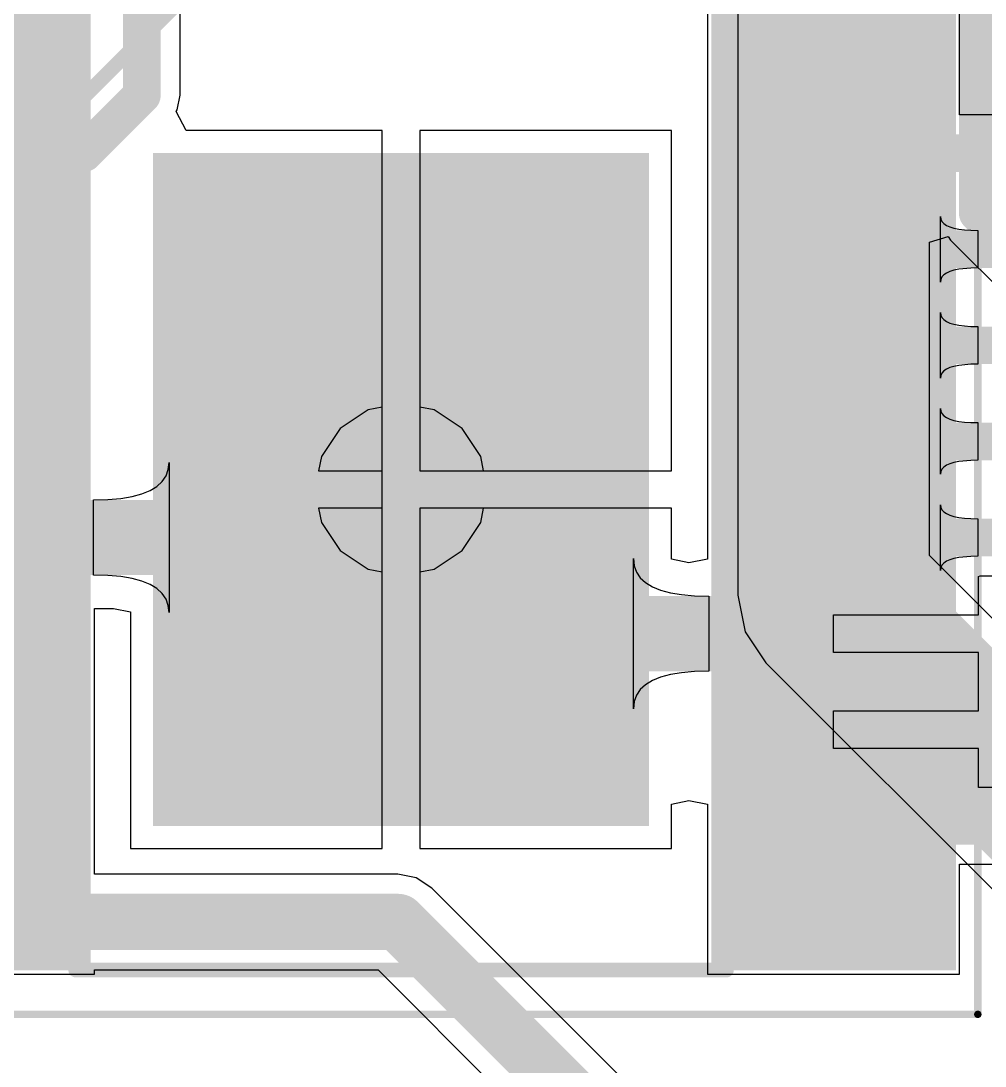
# Model space of a CAD drawing. Header units: millimetres. Extents: x 3.76 to 6.92, y 1.08 to 2.74.
# Drawn here: x 6.2808 to 6.5375, y 1.6615 to 1.9398 of the extents above; entities that cross this region are included whole.
import ezdxf

# ---------------------------------------------------------------- set-up
doc = ezdxf.new("R2010")
doc.units = ezdxf.units.MM
doc.header["$MEASUREMENT"] = 0
for name, color, linetype in [('BottomLayer', 5, 'Continuous'), ('BottomSolder', 6, 'Continuous'), ('Mechanical13', 56, 'Continuous'), ('Mechanical15', 56, 'Continuous'), ('MultiLayer', 9, 'Continuous'), ('TopLayer', 1, 'Continuous'), ('TopPaste', 8, 'Continuous'), ('TopSolder', 216, 'Continuous'), ('ViaHoleLayer', 16, 'Continuous')]:
    doc.layers.add(name, color=color, linetype=linetype)

# ---------------------------------------------------------------- blocks, each defined once
blk = doc.blocks.new('SOP65P640X110_21N_49')
at = {"layer": 'Mechanical13', "const_width": 0.00394}
for points in [[(-0.08661, 0.10236), (-0.06102, 0.12795)], [(-0.08661, -0.12795), (-0.08661, 0.12795)], [(0.08661, -0.12795), (0.08661, 0.12795)], [(-0.08661, -0.12795), (0.08661, -0.12795)]]:
    blk.add_lwpolyline(points, dxfattribs=at)
at = {"layer": 'Mechanical13', "const_width": 0.00197}
for points in [[(-0.0876, 0.10236, 1), (-0.08563, 0.10236, 1)], [(-0.0876, -0.12795, 1), (-0.08563, -0.12795, 1)], [(-0.0876, -0.12795, 1), (-0.08563, -0.12795, 1)], [(0.08563, -0.12795, 1), (0.0876, -0.12795, 1)], [(0.08563, -0.12795, 1), (0.0876, -0.12795, 1)]]:
    blk.add_lwpolyline(points, format="xyb", close=True, dxfattribs=at)
at = {"layer": 'Mechanical15', "const_width": 0.00197}
for points in [[(0.15354, -0.13976), (0.15354, 0.13976)], [(-0.15354, -0.13976), (0.15354, -0.13976)]]:
    blk.add_lwpolyline(points, dxfattribs=at)
at = {"layer": 'Mechanical15', "const_width": 0.000984}
blk.add_lwpolyline([(0.15305, -0.13976, 1), (0.15404, -0.13976, 1)], format="xyb", close=True, dxfattribs=at)
blk.add_lwpolyline([(0.15305, -0.13976, 1), (0.15404, -0.13976, 1)], format="xyb", close=True, dxfattribs=at)
at = {"layer": 'TopLayer'}
for points in [[(-0.1437, 0.1063), (-0.08661, 0.1063), (-0.1437, 0.12402), (-0.08661, 0.12402)], [(0.08661, 0.1063), (0.1437, 0.1063), (0.08661, 0.12402), (0.1437, 0.12402)], [(-0.1437, 0.08071), (-0.08661, 0.08071), (-0.1437, 0.09843), (-0.08661, 0.09843)], [(0.08661, 0.08071), (0.1437, 0.08071), (0.08661, 0.09843), (0.1437, 0.09843)], [(0.06201, -0.08563), (0.06201, 0.08563), (-0.06201, -0.08563), (-0.06201, 0.08563)], [(-0.1437, 0.05512), (-0.08661, 0.05512), (-0.1437, 0.07283), (-0.08661, 0.07283)], [(0.08661, 0.05512), (0.1437, 0.05512), (0.08661, 0.07283), (0.1437, 0.07283)], [(-0.1437, 0.02953), (-0.08661, 0.02953), (-0.1437, 0.04724), (-0.08661, 0.04724)], [(0.08661, 0.02953), (0.1437, 0.02953), (0.08661, 0.04724), (0.1437, 0.04724)], [(-0.1437, 0.00394), (-0.08661, 0.00394), (-0.1437, 0.02165), (-0.08661, 0.02165)], [(0.08661, 0.00394), (0.1437, 0.00394), (0.08661, 0.02165), (0.1437, 0.02165)], [(-0.1437, -0.02165), (-0.08661, -0.02165), (-0.1437, -0.00394), (-0.08661, -0.00394)], [(0.08661, -0.02165), (0.1437, -0.02165), (0.08661, -0.00394), (0.1437, -0.00394)], [(-0.1437, -0.04724), (-0.08661, -0.04724), (-0.1437, -0.02953), (-0.08661, -0.02953)], [(0.08661, -0.04724), (0.1437, -0.04724), (0.08661, -0.02953), (0.1437, -0.02953)], [(-0.1437, -0.07283), (-0.08661, -0.07283), (-0.1437, -0.05512), (-0.08661, -0.05512)], [(0.08661, -0.07283), (0.1437, -0.07283), (0.08661, -0.05512), (0.1437, -0.05512)], [(-0.1437, -0.09843), (-0.08661, -0.09843), (-0.1437, -0.08071), (-0.08661, -0.08071)], [(0.08661, -0.09843), (0.1437, -0.09843), (0.08661, -0.08071), (0.1437, -0.08071)], [(-0.1437, -0.12402), (-0.08661, -0.12402), (-0.1437, -0.1063), (-0.08661, -0.1063)], [(0.08661, -0.12402), (0.1437, -0.12402), (0.08661, -0.1063), (0.1437, -0.1063)]]:
    blk.add_solid(points, dxfattribs=at)
at = {"layer": 'TopPaste'}
for points in [[(-0.1437, 0.1063), (-0.08661, 0.1063), (-0.1437, 0.12402), (-0.08661, 0.12402)], [(0.08661, 0.1063), (0.1437, 0.1063), (0.08661, 0.12402), (0.1437, 0.12402)], [(-0.1437, 0.08071), (-0.08661, 0.08071), (-0.1437, 0.09843), (-0.08661, 0.09843)], [(0.08661, 0.08071), (0.1437, 0.08071), (0.08661, 0.09843), (0.1437, 0.09843)], [(0.06201, -0.08563), (0.06201, 0.08563), (-0.06201, -0.08563), (-0.06201, 0.08563)], [(-0.1437, 0.05512), (-0.08661, 0.05512), (-0.1437, 0.07283), (-0.08661, 0.07283)], [(0.08661, 0.05512), (0.1437, 0.05512), (0.08661, 0.07283), (0.1437, 0.07283)], [(-0.1437, 0.02953), (-0.08661, 0.02953), (-0.1437, 0.04724), (-0.08661, 0.04724)], [(0.08661, 0.02953), (0.1437, 0.02953), (0.08661, 0.04724), (0.1437, 0.04724)], [(-0.1437, 0.00394), (-0.08661, 0.00394), (-0.1437, 0.02165), (-0.08661, 0.02165)], [(0.08661, 0.00394), (0.1437, 0.00394), (0.08661, 0.02165), (0.1437, 0.02165)], [(-0.1437, -0.02165), (-0.08661, -0.02165), (-0.1437, -0.00394), (-0.08661, -0.00394)], [(0.08661, -0.02165), (0.1437, -0.02165), (0.08661, -0.00394), (0.1437, -0.00394)], [(-0.1437, -0.04724), (-0.08661, -0.04724), (-0.1437, -0.02953), (-0.08661, -0.02953)], [(0.08661, -0.04724), (0.1437, -0.04724), (0.08661, -0.02953), (0.1437, -0.02953)], [(-0.1437, -0.07283), (-0.08661, -0.07283), (-0.1437, -0.05512), (-0.08661, -0.05512)], [(0.08661, -0.07283), (0.1437, -0.07283), (0.08661, -0.05512), (0.1437, -0.05512)], [(-0.1437, -0.09843), (-0.08661, -0.09843), (-0.1437, -0.08071), (-0.08661, -0.08071)], [(0.08661, -0.09843), (0.1437, -0.09843), (0.08661, -0.08071), (0.1437, -0.08071)], [(-0.1437, -0.12402), (-0.08661, -0.12402), (-0.1437, -0.1063), (-0.08661, -0.1063)], [(0.08661, -0.12402), (0.1437, -0.12402), (0.08661, -0.1063), (0.1437, -0.1063)]]:
    blk.add_solid(points, dxfattribs=at)
at = {"layer": 'TopSolder'}
for points in [[(-0.1477, 0.1023), (-0.08261, 0.1023), (-0.1477, 0.12802), (-0.08261, 0.12802)], [(0.08261, 0.1023), (0.1477, 0.1023), (0.08261, 0.12802), (0.1477, 0.12802)], [(-0.1477, 0.07671), (-0.08261, 0.07671), (-0.1477, 0.10243), (-0.08261, 0.10243)], [(0.08261, 0.07671), (0.1477, 0.07671), (0.08261, 0.10243), (0.1477, 0.10243)], [(0.06601, -0.08963), (0.06601, 0.08963), (-0.06601, -0.08963), (-0.06601, 0.08963)], [(-0.1477, 0.05112), (-0.08261, 0.05112), (-0.1477, 0.07683), (-0.08261, 0.07683)], [(0.08261, 0.05112), (0.1477, 0.05112), (0.08261, 0.07683), (0.1477, 0.07683)], [(-0.1477, 0.02553), (-0.08261, 0.02553), (-0.1477, 0.05124), (-0.08261, 0.05124)], [(0.08261, 0.02553), (0.1477, 0.02553), (0.08261, 0.05124), (0.1477, 0.05124)], [(-0.1477, -0.00006), (-0.08261, -0.00006), (-0.1477, 0.02565), (-0.08261, 0.02565)], [(0.08261, -0.00006), (0.1477, -0.00006), (0.08261, 0.02565), (0.1477, 0.02565)], [(-0.1477, -0.02565), (-0.08261, -0.02565), (-0.1477, 0.00006), (-0.08261, 0.00006)], [(0.08261, -0.02565), (0.1477, -0.02565), (0.08261, 0.00006), (0.1477, 0.00006)], [(-0.1477, -0.05124), (-0.08261, -0.05124), (-0.1477, -0.02553), (-0.08261, -0.02553)], [(0.08261, -0.05124), (0.1477, -0.05124), (0.08261, -0.02553), (0.1477, -0.02553)], [(-0.1477, -0.07683), (-0.08261, -0.07683), (-0.1477, -0.05112), (-0.08261, -0.05112)], [(0.08261, -0.07683), (0.1477, -0.07683), (0.08261, -0.05112), (0.1477, -0.05112)], [(-0.1477, -0.10243), (-0.08261, -0.10243), (-0.1477, -0.07671), (-0.08261, -0.07671)], [(0.08261, -0.10243), (0.1477, -0.10243), (0.08261, -0.07671), (0.1477, -0.07671)], [(-0.1477, -0.12802), (-0.08261, -0.12802), (-0.1477, -0.1023), (-0.08261, -0.1023)], [(0.08261, -0.12802), (0.1477, -0.12802), (0.08261, -0.1023), (0.1477, -0.1023)]]:
    blk.add_solid(points, dxfattribs=at)

msp = doc.modelspace()

# ---------------------------------------------------------------- linework, layer by layer
at = {"layer": 'BottomLayer'}
for p, q in [((6.47167, 2.03316), (6.47167, 1.78684)), ((6.52265, 1.88087), (6.52765, 1.88239)), ((6.52765, 1.88239), (6.52829, 1.88143)), ((6.52829, 1.88143), (6.54435, 1.86537)), ((6.52265, 1.7974), (6.52265, 1.88087)), ((6.377, 1.83695), (6.37322, 1.83619)), ((6.377, 1.82), (6.377, 1.83695)), ((6.39078, 1.83619), (6.387, 1.83695)), ((6.387, 1.83695), (6.387, 1.82)), ((6.37322, 1.83619), (6.36578, 1.83122)), ((6.39822, 1.83122), (6.39078, 1.83619)), ((6.36578, 1.83122), (6.36081, 1.82378)), ((6.40319, 1.82378), (6.39822, 1.83122)), ((6.36081, 1.82378), (6.36005, 1.82)), ((6.40395, 1.82), (6.40319, 1.82378)), ((6.36005, 1.82), (6.377, 1.82)), ((6.387, 1.82), (6.40395, 1.82)), ((6.377, 1.81), (6.36005, 1.81)), ((6.36005, 1.81), (6.36081, 1.80622)), ((6.377, 1.79305), (6.377, 1.81)), ((6.40395, 1.81), (6.387, 1.81)), ((6.387, 1.81), (6.387, 1.79305)), ((6.40319, 1.80622), (6.40395, 1.81)), ((6.36081, 1.80622), (6.36578, 1.79878)), ((6.39822, 1.79878), (6.40319, 1.80622)), ((6.36578, 1.79878), (6.37322, 1.79381)), ((6.39078, 1.79381), (6.39822, 1.79878)), ((6.71602, 1.60402), (6.52265, 1.7974)), ((6.37322, 1.79381), (6.377, 1.79305)), ((6.387, 1.79305), (6.39078, 1.79381)), ((6.47167, 1.78684), (6.47361, 1.77709)), ((6.47361, 1.77709), (6.47913, 1.76882)), ((6.47913, 1.76882), (6.63544, 1.61251))]:
    msp.add_line(p, q, dxfattribs=at)
for points, const_width in [([(6.5355, 1.88864), (6.5355, 2.0645)], 0.01), ([(6.49716, 1.78684), (6.49716, 2.03316)], 0.04), ([(6.5355, 1.88864), (6.55739, 1.86675)], 0.01), ([(6.49716, 1.78684), (6.698, 1.586)], 0.04)]:
    msp.add_lwpolyline(points, dxfattribs=dict(at, const_width=const_width))
for points, const_width in [([(6.533, 1.88864, 1), (6.538, 1.88864, 1)], 0.005), ([(6.533, 1.88864, 1), (6.538, 1.88864, 1)], 0.005), ([(6.37575, 1.815, 1), (6.38825, 1.815, 1)], 0.0125), ([(6.48716, 1.78684, 1), (6.50716, 1.78684, 1)], 0.02), ([(6.48716, 1.78684, 1), (6.50716, 1.78684, 1)], 0.02)]:
    msp.add_lwpolyline(points, format="xyb", close=True, dxfattribs=dict(at, const_width=const_width))
at = {"layer": 'BottomSolder', "const_width": 0.0165}
msp.add_lwpolyline([(6.37375, 1.815, 1), (6.39025, 1.815, 1)], format="xyb", close=True, dxfattribs=at)
at = {"layer": 'MultiLayer', "const_width": 0.0125}
msp.add_lwpolyline([(6.37575, 1.815, 1), (6.38825, 1.815, 1)], format="xyb", close=True, dxfattribs=at)
at = {"layer": 'TopLayer'}
for p, q in [((6.3232, 1.92), (6.3232, 2.01556)), ((6.46361, 1.94402), (6.46361, 1.9163)), ((6.5307, 1.91476), (6.5307, 1.94402)), ((6.32242, 1.9161), (6.3232, 1.92)), ((6.32211, 1.91563), (6.32242, 1.9161)), ((6.32478, 1.91063), (6.32211, 1.91563)), ((6.46361, 1.9163), (6.46361, 1.89071)), ((6.56048, 1.91476), (6.5307, 1.91476)), ((6.377, 1.91063), (6.32478, 1.91063)), ((6.377, 1.815), (6.377, 1.91063)), ((6.45401, 1.91063), (6.387, 1.91063)), ((6.387, 1.91063), (6.387, 1.82)), ((6.45401, 1.82), (6.45401, 1.91063)), ((6.46361, 1.89071), (6.46361, 1.86512)), ((6.52558, 1.87024), (6.52558, 1.88771)), ((6.52558, 1.88771), (6.52568, 1.887)), ((6.52568, 1.887), (6.52598, 1.88637)), ((6.52598, 1.88637), (6.52648, 1.88581)), ((6.52648, 1.88581), (6.52718, 1.88532)), ((6.52718, 1.88532), (6.52808, 1.88491)), ((6.52808, 1.88491), (6.52918, 1.88457)), ((6.52918, 1.88457), (6.53048, 1.88431)), ((6.53048, 1.88431), (6.53198, 1.88413)), ((6.53198, 1.88413), (6.53368, 1.88401)), ((6.53368, 1.88401), (6.53558, 1.88398)), ((6.53558, 1.88398), (6.53558, 1.87398)), ((6.52808, 1.87304), (6.52718, 1.87263)), ((6.52918, 1.87338), (6.52808, 1.87304)), ((6.53048, 1.87364), (6.52918, 1.87338)), ((6.53368, 1.87394), (6.53048, 1.87364)), ((6.53558, 1.87398), (6.53368, 1.87394)), ((6.52568, 1.87095), (6.52558, 1.87024)), ((6.52598, 1.87158), (6.52568, 1.87095)), ((6.52648, 1.87214), (6.52598, 1.87158)), ((6.52718, 1.87263), (6.52648, 1.87214)), ((6.46361, 1.86512), (6.46361, 1.83953)), ((6.52558, 1.84465), (6.52558, 1.86212)), ((6.52558, 1.86212), (6.52568, 1.86141)), ((6.52568, 1.86141), (6.52598, 1.86078)), ((6.52598, 1.86078), (6.52648, 1.86022)), ((6.52648, 1.86022), (6.52718, 1.85973)), ((6.52718, 1.85973), (6.52808, 1.85932)), ((6.52808, 1.85932), (6.52918, 1.85898)), ((6.52918, 1.85898), (6.53048, 1.85872)), ((6.53048, 1.85872), (6.53198, 1.85854)), ((6.53198, 1.85854), (6.53368, 1.85842)), ((6.53368, 1.85842), (6.53558, 1.85839)), ((6.53558, 1.85839), (6.53558, 1.84839)), ((6.53048, 1.84805), (6.52918, 1.84779)), ((6.53368, 1.84835), (6.53048, 1.84805)), ((6.53558, 1.84839), (6.53368, 1.84835)), ((6.52568, 1.84536), (6.52558, 1.84465)), ((6.52598, 1.84599), (6.52568, 1.84536)), ((6.52648, 1.84655), (6.52598, 1.84599)), ((6.52718, 1.84704), (6.52648, 1.84655)), ((6.52808, 1.84745), (6.52718, 1.84704)), ((6.52918, 1.84779), (6.52808, 1.84745)), ((6.46361, 1.83953), (6.46361, 1.79642)), ((6.52558, 1.81906), (6.52558, 1.83653)), ((6.52558, 1.83653), (6.52568, 1.83582)), ((6.52568, 1.83582), (6.52598, 1.83519)), ((6.52598, 1.83519), (6.52648, 1.83463)), ((6.52648, 1.83463), (6.52718, 1.83414)), ((6.52718, 1.83414), (6.52808, 1.83373)), ((6.52808, 1.83373), (6.52918, 1.83339)), ((6.52918, 1.83339), (6.53048, 1.83313)), ((6.53048, 1.83313), (6.53198, 1.83294)), ((6.53198, 1.83294), (6.53368, 1.83283)), ((6.53368, 1.83283), (6.53558, 1.8328)), ((6.53558, 1.8328), (6.53558, 1.8228)), ((6.31943, 1.8186), (6.32003, 1.8203)), ((6.32003, 1.8203), (6.32023, 1.8222)), ((6.32023, 1.8222), (6.32023, 1.7822)), ((6.52598, 1.8204), (6.52568, 1.81977)), ((6.52648, 1.82096), (6.52598, 1.8204)), ((6.52718, 1.82145), (6.52648, 1.82096)), ((6.52808, 1.82186), (6.52718, 1.82145)), ((6.52918, 1.8222), (6.52808, 1.82186)), ((6.53048, 1.82246), (6.52918, 1.8222)), ((6.53368, 1.82276), (6.53048, 1.82246)), ((6.53558, 1.8228), (6.53368, 1.82276)), ((6.31842, 1.8171), (6.31943, 1.8186)), ((6.387, 1.82), (6.45401, 1.82)), ((6.52568, 1.81977), (6.52558, 1.81906)), ((6.31299, 1.8138), (6.3152, 1.8147)), ((6.3152, 1.8147), (6.31701, 1.8158)), ((6.31701, 1.8158), (6.31842, 1.8171)), ((6.377, 1.71937), (6.377, 1.815)), ((6.30011, 1.8122), (6.30394, 1.8123)), ((6.30011, 1.7922), (6.30011, 1.8122)), ((6.30394, 1.8123), (6.30736, 1.8126)), ((6.30736, 1.8126), (6.31037, 1.8131)), ((6.31037, 1.8131), (6.31299, 1.8138)), ((6.45401, 1.81), (6.387, 1.81)), ((6.387, 1.81), (6.387, 1.71937)), ((6.45401, 1.79642), (6.45401, 1.81)), ((6.52558, 1.79347), (6.52558, 1.81094)), ((6.52558, 1.81094), (6.52568, 1.81024)), ((6.52568, 1.81024), (6.52598, 1.8096)), ((6.52598, 1.8096), (6.52648, 1.80904)), ((6.52648, 1.80904), (6.52718, 1.80856)), ((6.52718, 1.80856), (6.52808, 1.80815)), ((6.52808, 1.80815), (6.52918, 1.80782)), ((6.52918, 1.80782), (6.53048, 1.80756)), ((6.53048, 1.80756), (6.53198, 1.80737)), ((6.53198, 1.80737), (6.53368, 1.80726)), ((6.53368, 1.80726), (6.53558, 1.80722)), ((6.53558, 1.80722), (6.53558, 1.79722)), ((6.44389, 1.75661), (6.44389, 1.79661)), ((6.44389, 1.79661), (6.44409, 1.79471)), ((6.45861, 1.79547), (6.45401, 1.79642)), ((6.46361, 1.79642), (6.45861, 1.79547)), ((6.52648, 1.79538), (6.52598, 1.79482)), ((6.52718, 1.79587), (6.52648, 1.79538)), ((6.52808, 1.79628), (6.52718, 1.79587)), ((6.52918, 1.79662), (6.52808, 1.79628)), ((6.53048, 1.79688), (6.52918, 1.79662)), ((6.53368, 1.79718), (6.53048, 1.79688)), ((6.53558, 1.79722), (6.53368, 1.79718)), ((6.44409, 1.79471), (6.44469, 1.79301)), ((6.44469, 1.79301), (6.44569, 1.79151)), ((6.52568, 1.79418), (6.52558, 1.79347)), ((6.52598, 1.79482), (6.52568, 1.79418)), ((6.30394, 1.7921), (6.30011, 1.7922)), ((6.30736, 1.7918), (6.30394, 1.7921)), ((6.31037, 1.7913), (6.30736, 1.7918)), ((6.31299, 1.7906), (6.31037, 1.7913)), ((6.3152, 1.7897), (6.31299, 1.7906)), ((6.31701, 1.7886), (6.3152, 1.7897)), ((6.44569, 1.79151), (6.44709, 1.79021)), ((6.44709, 1.79021), (6.44889, 1.78911)), ((6.5357, 1.79182), (6.53618, 1.79202)), ((6.5357, 1.78161), (6.5357, 1.79182)), ((6.53618, 1.79202), (6.56886, 1.79202)), ((6.31842, 1.7873), (6.31701, 1.7886)), ((6.31943, 1.7858), (6.31842, 1.7873)), ((6.44889, 1.78911), (6.45109, 1.78821)), ((6.45109, 1.78821), (6.45369, 1.78751)), ((6.45369, 1.78751), (6.45669, 1.78701)), ((6.45669, 1.78701), (6.46009, 1.78671)), ((6.32003, 1.7841), (6.31943, 1.7858)), ((6.32023, 1.7822), (6.32003, 1.7841)), ((6.46009, 1.78671), (6.46389, 1.78661)), ((6.46389, 1.78661), (6.46389, 1.76661)), ((6.30039, 1.73717), (6.30039, 1.78335)), ((6.30039, 1.78335), (6.30539, 1.78335)), ((6.30539, 1.78335), (6.30539, 1.78335)), ((6.30539, 1.78335), (6.30999, 1.7824)), ((6.30999, 1.7824), (6.30999, 1.71937)), ((6.49716, 1.77161), (6.49716, 1.78161)), ((6.49716, 1.78161), (6.5357, 1.78161)), ((6.5357, 1.77161), (6.49716, 1.77161)), ((6.5357, 1.75776), (6.5357, 1.77161)), ((6.45109, 1.76501), (6.44889, 1.76411)), ((6.45369, 1.76571), (6.45109, 1.76501)), ((6.45669, 1.76621), (6.45369, 1.76571)), ((6.46009, 1.76651), (6.45669, 1.76621)), ((6.46389, 1.76661), (6.46009, 1.76651)), ((6.44569, 1.76171), (6.44469, 1.76021)), ((6.44709, 1.76301), (6.44569, 1.76171)), ((6.44889, 1.76411), (6.44709, 1.76301)), ((6.44469, 1.76021), (6.44409, 1.75851)), ((6.44409, 1.75851), (6.44389, 1.75661)), ((6.5357, 1.75602), (6.5357, 1.75776)), ((6.49716, 1.74602), (6.49716, 1.75602)), ((6.49716, 1.75602), (6.5357, 1.75602)), ((6.5357, 1.74602), (6.49716, 1.74602)), ((6.5357, 1.73563), (6.5357, 1.74602)), ((6.30039, 1.71259), (6.30039, 1.73717)), ((6.62633, 1.73563), (6.5357, 1.73563)), ((6.45401, 1.73122), (6.45861, 1.73217)), ((6.45401, 1.71937), (6.45401, 1.73122)), ((6.45861, 1.73217), (6.46361, 1.73122)), ((6.46361, 1.73122), (6.46361, 1.68598)), ((6.30999, 1.71937), (6.377, 1.71937)), ((6.387, 1.71937), (6.45401, 1.71937)), ((6.5307, 1.68598), (6.5307, 1.71524)), ((6.5307, 1.71524), (6.62633, 1.71524)), ((6.38116, 1.71259), (6.30039, 1.71259)), ((6.38603, 1.71162), (6.38116, 1.71259)), ((6.39017, 1.70885), (6.38603, 1.71162)), ((6.46363, 1.6354), (6.39017, 1.70885)), ((6.30039, 1.68598), (6.30039, 1.6871)), ((6.30039, 1.6871), (6.37588, 1.6871)), ((6.37588, 1.6871), (6.44187, 1.62111)), ((6.2333, 1.68598), (6.30039, 1.68598)), ((6.46361, 1.68598), (6.5307, 1.68598))]:
    msp.add_line(p, q, dxfattribs=at)
for points, const_width in [([(6.49716, 1.93016), (6.49716, 2.03316)], 0.015), ([(6.313, 1.92), (6.313, 2.027)], 0.01), ([(6.29757, 1.90457), (6.313, 1.92)], 0.01), ([(6.26684, 1.90457), (6.29757, 1.90457)], 0.01), ([(6.49716, 1.90457), (6.57457, 1.90457)], 0.01), ([(6.49716, 1.87898), (6.58798, 1.87898)], 0.01), ([(6.49716, 1.85339), (6.55739, 1.85339)], 0.01), ([(6.49716, 1.8278), (6.58984, 1.8278)], 0.01), ([(6.382, 1.815), (6.42039, 1.77661)], 0.02), ([(6.26684, 1.8022), (6.3692, 1.8022)], 0.02), ([(6.49716, 1.80222), (6.67785, 1.80222)], 0.01), ([(6.49716, 1.8022), (6.49716, 1.80222)], 0.01), ([(6.42039, 1.77661), (6.49716, 1.77661)], 0.02), ([(6.49716, 1.72543), (6.64057, 1.72543)], 0.01), ([(6.26684, 1.69984), (6.38116, 1.69984)], 0.015), ([(6.38116, 1.69984), (6.45461, 1.62639)], 0.015)]:
    msp.add_lwpolyline(points, dxfattribs=dict(at, const_width=const_width))
for points, const_width in [([(6.49341, 1.93016, 1), (6.50091, 1.93016, 1)], 0.0075), ([(6.3105, 1.92, 1), (6.3155, 1.92, 1)], 0.005), ([(6.3105, 1.92, 1), (6.3155, 1.92, 1)], 0.005), ([(6.29507, 1.90457, 1), (6.30007, 1.90457, 1)], 0.005), ([(6.29507, 1.90457, 1), (6.30007, 1.90457, 1)], 0.005), ([(6.49466, 1.90457, 1), (6.49966, 1.90457, 1)], 0.005), ([(6.49466, 1.87898, 1), (6.49966, 1.87898, 1)], 0.005), ([(6.49466, 1.85339, 1), (6.49966, 1.85339, 1)], 0.005), ([(6.49466, 1.8278, 1), (6.49966, 1.8278, 1)], 0.005), ([(6.37575, 1.815, 1), (6.38825, 1.815, 1)], 0.0125), ([(6.377, 1.815, 1), (6.387, 1.815, 1)], 0.01), ([(6.3642, 1.8022, 1), (6.3742, 1.8022, 1)], 0.01), ([(6.49466, 1.80222, 1), (6.49966, 1.80222, 1)], 0.005), ([(6.49466, 1.80222, 1), (6.49966, 1.80222, 1)], 0.005), ([(6.49466, 1.8022, 1), (6.49966, 1.8022, 1)], 0.005), ([(6.41539, 1.77661, 1), (6.42539, 1.77661, 1)], 0.01), ([(6.41539, 1.77661, 1), (6.42539, 1.77661, 1)], 0.01), ([(6.49216, 1.77661, 1), (6.50216, 1.77661, 1)], 0.01), ([(6.49466, 1.72543, 1), (6.49966, 1.72543, 1)], 0.005), ([(6.37741, 1.69984, 1), (6.38491, 1.69984, 1)], 0.0075), ([(6.37741, 1.69984, 1), (6.38491, 1.69984, 1)], 0.0075)]:
    msp.add_lwpolyline(points, format="xyb", close=True, dxfattribs=dict(at, const_width=const_width))
at = {"layer": 'TopSolder', "const_width": 0.0165}
msp.add_lwpolyline([(6.37375, 1.815, 1), (6.39025, 1.815, 1)], format="xyb", close=True, dxfattribs=at)
at = {"layer": 'ViaHoleLayer', "const_width": 0.0075}
msp.add_lwpolyline([(6.37825, 1.815, 1), (6.38575, 1.815, 1)], format="xyb", close=True, dxfattribs=at)

# ---------------------------------------------------------------- block references
msp.add_blockref('SOP65P640X110_21N_49', (6.382, 1.815))

doc.saveas('drawing.dxf')
